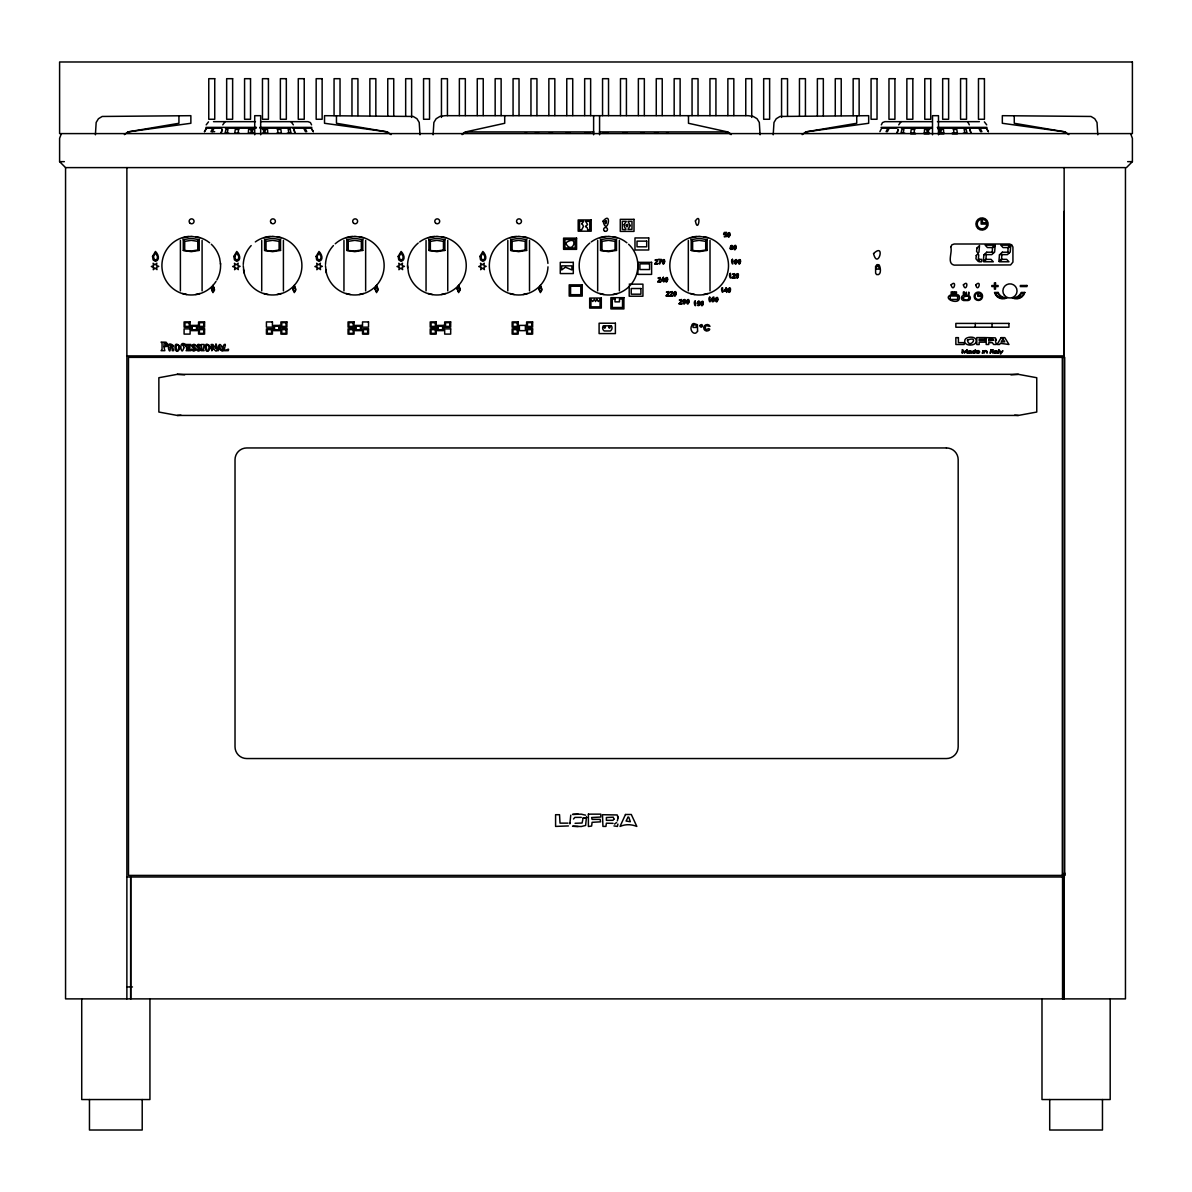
<?xml version="1.0" encoding="UTF-8"?>
<svg xmlns="http://www.w3.org/2000/svg" width="1192" height="1192" viewBox="0 0 1192 1192"><rect width="100%" height="100%" fill="white"/><g stroke="black" fill="none" stroke-linecap="round" stroke-linejoin="round"><path stroke-width="1.5" d="M1062.653 998.881L1062.653 876.999L1062.653 998.881L1064.143 998.881L1064.143 167.61M1064.709 875.405L1064.709 357.362L128.483 357.362L128.483 875.405L1064.709 875.405L1064.709 873.006M252.406 133.146L252.6 129.421M924.351 133.146L924.545 129.421L929.7 129.421M928.359 133.146L928.553 129.421M613.046 823.344L606.4 823.195L605.923 826.414L602.943 826.414L602.467 814.702L617.188 814.956L618.067 817.921L617.337 820.886M238.057 133.146L238.609 129.421M910.688 133.146L911.239 129.421L914.741 129.421M914.011 133.146L914.562 129.421M573.501 819.008L574.857 817.414L581.294 817.369M222.755 124.862L225.139 121.659M898.708 124.862L901.092 121.659M227.165 133.146L227.97 129.421L225.914 129.421L225.109 133.146L228.819 133.146M903.119 133.146L903.923 129.421L901.867 129.421L901.063 133.146L904.788 133.146M206.201 124.862L208.511 121.867M881.335 124.862L882.497 122.567L884.896 121.659L932.308 121.659M212.265 131.641L213.8 128.661L212.504 128.661L210.969 131.641L214.664 131.641M199.213 250.409L197.783 250.007L197.783 241.365L199.213 239.622L191.242 238.37L183.27 239.622L183.27 250.409L191.242 251.661L199.213 250.409L199.213 239.622M280.537 250.409L279.107 250.007L279.107 241.365L280.537 239.622L272.566 238.37L264.594 239.622L264.594 250.409L272.566 251.661L280.537 250.409L280.537 239.622M362.77 250.409L361.34 250.007L361.34 241.365L362.77 239.622L354.799 238.37L346.827 239.622L346.827 250.409L354.799 251.661L362.77 250.409L362.77 239.622M444.869 250.409L443.439 250.007L443.439 241.365L444.869 239.622L436.898 238.37L428.926 239.622L428.926 250.409L436.898 251.661L444.869 250.409L444.869 239.622M526.626 250.409L525.195 250.007L525.195 241.365L526.626 239.622L518.654 238.37L510.683 239.622L510.683 250.409L518.654 251.661L526.626 250.409L526.626 239.622M616.487 250.409L615.057 250.007L615.057 241.365L616.487 239.622L608.516 238.37L600.544 239.622L600.544 250.409L608.516 251.661L616.487 250.409L616.487 239.622M707.139 250.409L705.709 250.007L705.709 241.365L707.139 239.622L699.168 238.37L691.196 239.622L691.196 250.409L699.168 251.661L707.139 250.409L707.139 239.622M570.759 815.194L569.851 823.851L569.776 822.957M124.385 134.621L127.946 131.91L178.934 123.283L178.934 115.684M462.094 134.621L465.67 131.91L504.708 123.283L504.708 115.684M802.201 134.621L805.762 131.91L856.735 123.283L856.735 115.684M1126.44 167.61L1132.4 161.65L1132.4 138.361L1130.761 134.011M568.48 825.937L555.591 826.414L555.591 814.702L559.54 814.702L560.017 823.136L568.003 823.136M463.241 133.236L465.67 131.91L593.81 131.91M335.22 243.794L337.56 241.916A29.338 29.338 0 0 1 352.549 236.388M61.239 134.011L59.6 138.361L59.6 161.65L65.56 167.61L1125.457 167.61L1125.457 998.881L65.56 998.881L65.56 167.61M614.55 824.104L616.592 822.525M183.27 250.409L191.242 251.02L197.783 250.007M264.594 250.409L272.566 251.02L279.107 250.007M346.827 250.409L354.799 251.02L361.34 250.007M428.926 250.409L436.898 251.02L443.439 250.007M510.683 250.409L518.654 251.02L525.195 250.007M600.544 250.409L608.516 251.02L615.057 250.007M691.196 250.409L699.168 251.02L705.709 250.007M183.27 239.622L184.7 241.365L191.242 240.352L197.783 241.365M264.594 239.622L266.025 241.365L272.566 240.352L279.107 241.365M346.827 239.622L348.258 241.365L354.799 240.352L361.34 241.365M428.926 239.622L430.357 241.365L436.898 240.352L443.439 241.365M510.683 239.622L512.113 241.365L518.654 240.352L525.195 241.365M600.544 239.622L601.975 241.365L608.516 240.352L615.057 241.365M691.196 239.622L692.627 241.365L699.168 240.352L705.709 241.365M182.525 237.789L191.316 236.314L199.958 237.774M263.849 237.789L272.64 236.314L281.282 237.774M346.082 237.789L354.873 236.314L363.515 237.774M428.166 237.789L436.957 236.314L445.614 237.774M195.667 294.484L199.988 293.485M509.938 237.789L518.729 236.314L527.371 237.774M276.991 294.484L281.312 293.485M599.785 237.789L608.576 236.314L617.232 237.774M359.224 294.484L363.545 293.485M441.323 294.484L445.629 293.485M690.436 237.789L699.227 236.314L707.884 237.774M523.079 294.484L527.4 293.485M612.926 294.484L617.247 293.485M703.578 294.484L707.899 293.485M177.28 374.333L158.864 377.73L158.864 412.045L177.28 415.442L1018.341 415.442L1036.757 412.045L1036.757 377.73L1018.341 374.333L177.28 374.333L184.671 374.839M127.946 131.91L190.869 123.283L190.869 115.684L102.184 116.458L98.444 118.723L96.165 122.463L95.405 134.785M805.762 131.91L868.67 123.283L868.67 115.684L779.985 116.458L776.245 118.723L773.981 122.463L773.206 134.785M177.28 415.442L180.975 415.188M1010.935 374.839L1018.341 374.333M578.18 814.136L572.533 814.419L581.294 814.166L585.615 815.194M578.18 826.518L572.533 826.25L581.294 826.503L585.615 825.46L586.509 816.803L586.583 817.772M213.502 121.659L255.46 121.659M260.601 121.659L308.013 121.659L310.412 122.567L311.574 124.862M937.433 121.659L979.407 121.659M205.933 127.38L221.801 127.38M222.576 127.38L256.429 127.38M259.692 127.38L311.842 127.38M881.067 127.38L932.382 127.38M937.284 127.38L986.976 127.38M206.44 128.095L221.801 128.095M225.392 128.095L256.22 128.095M259.916 128.095L290.744 128.095M292.561 128.095L311.335 128.095M881.573 128.095L896.935 128.095M901.346 128.095L932.174 128.095M937.717 128.095L966.697 128.095M967.71 128.095L986.469 128.095M881.395 128.661L879.905 131.641M238.787 129.421L235.286 129.421L234.735 133.146L239.264 133.146M253.747 129.421L248.577 129.421L248.383 133.146L253.747 133.146M262.389 129.421L267.544 129.421L267.738 133.146L262.389 133.146M277.349 129.421L280.85 129.421L281.401 133.146L276.857 133.146M938.342 129.421L943.498 129.421L943.692 133.146M953.302 129.421L956.803 129.421L957.355 133.146M599.382 131.91L727.522 131.91L729.951 133.236M287.302 133.146L291.012 133.146L290.222 129.421L288.166 129.421L288.971 133.146M910.628 133.027L915.232 133.146M924.217 133.027L929.7 133.146M938.342 133.146L943.826 133.027M952.244 133.027L957.414 133.027M963.255 133.146L966.98 133.146L966.176 129.421L964.119 129.421L964.924 133.146M525.121 133.266L526.745 133.266M535.208 133.266L538.799 133.266M549.154 133.266L552.567 133.266M566.081 133.266L570.357 133.266M584.929 133.266L590.159 133.266M603.048 133.266L608.278 133.266M622.835 133.266L627.111 133.266M640.625 133.266L644.038 133.266M654.393 133.266L657.984 133.266M666.447 133.266L668.071 133.266M910.628 133.727L915.575 133.727M924.098 133.727L929.119 133.727M938.923 133.727L943.945 133.727M952.244 133.727L957.414 133.727M59.6 161.65L64.368 161.65M1127.632 161.65L1132.4 161.65M629.197 284.158L642.935 284.158L642.935 296.212L629.197 296.212L629.197 285.886M126.874 355.901L1064.143 355.901L1064.143 211.446M126.874 876.999L1064.456 876.999M126.874 986.946L132.461 986.946M1062.653 986.946L1064.143 986.946M575.065 823.285L582.068 823.031L582.873 819.381M1014.645 415.188L1018.341 415.442M1068.807 134.621L1065.246 131.91L1002.323 123.283L1002.323 115.684L1091.008 116.458L1094.748 118.723L1097.027 122.463L1097.787 134.785M391.006 134.621L387.43 131.91L324.522 123.283L324.522 115.684L413.207 116.458L416.947 118.723L419.212 122.463L419.986 134.785M1065.246 131.91L1014.258 123.283L1014.258 115.684M387.43 131.91L336.457 123.283L336.457 115.684M690.421 293.47L694.742 294.484M599.77 293.47L604.091 294.484M509.908 293.47L514.229 294.484M428.152 293.47L432.473 294.484M346.053 293.47L350.373 294.484M263.819 293.47L268.14 294.484M182.495 293.47L186.816 294.484M290.982 121.659L293.366 124.862M984.383 121.867L986.708 124.862M626.903 242.795L624.236 240.873A29.338 29.338 0 0 0 613.105 236.672M209.643 242.795L206.961 240.873A29.338 29.338 0 0 0 195.831 236.672M967.77 121.867L969.334 124.862M613.955 825.937L617.426 826.414L617.903 824.03M731.098 134.621L727.522 131.91L688.484 123.283L688.484 115.684M220.55 264.192L219.671 258.351A29.338 29.338 0 0 0 211.327 244.256M953.481 129.421L954.032 133.146M277.527 129.421L278.079 133.146M407.56 265.712L408.483 272.953A29.338 29.338 0 0 0 440.28 294.796A29.338 29.338 0 0 0 466.236 266.248A29.338 29.338 0 0 0 441.487 236.672M325.461 265.712L326.385 272.953M243.228 265.712L244.151 272.953M617.754 816.237L617.888 817.921M939.49 129.421L939.683 133.146M263.521 129.421L263.715 133.146M1110.184 998.881L1110.184 1099.546L1041.987 1099.546L1041.987 998.881M1102.466 1099.546L1102.466 1130.016L1049.705 1130.016L1049.705 1099.546M1064.143 873.363L1064.143 998.881M1062.325 357.362L1062.325 875.405M992.042 323.405L992.042 327.219M975.294 323.405L975.294 327.219M941.024 129.421L941.024 133.146M938.491 134.785L938.491 115.684L932.517 115.684L932.517 134.785M927.018 129.421L927.018 133.146M859.134 115.579L859.134 78.687L853.159 78.687L853.159 115.579M841.224 115.579L841.224 78.687L835.264 78.687L835.264 115.579M823.329 115.579L823.329 78.687L817.369 78.687L817.369 115.579M805.434 115.579L805.434 78.687L799.459 78.687L799.459 115.579M787.525 115.579L787.525 78.687L781.565 78.687L781.565 117.427M760.079 134.785L759.319 122.463L757.039 118.723L753.299 116.458L748.144 115.684L445.048 115.684L439.893 116.458L436.153 118.723L433.873 122.463L433.113 134.785M751.735 117.427L751.735 78.687L745.76 78.687L745.76 115.579M733.825 115.579L733.825 78.687L727.865 78.687L727.865 115.579M715.93 115.579L715.93 78.687L709.955 78.687L709.955 115.579M710.015 240.411L710.015 290.878M698.035 115.579L698.035 78.687L692.06 78.687L692.06 115.579M692.627 241.365L692.627 250.007M688.32 240.411L688.32 290.878M680.125 115.579L680.125 78.687L674.165 78.687L674.165 115.579M662.231 115.579L662.231 78.687L656.256 78.687L656.256 115.579M644.336 115.579L644.336 78.687L638.361 78.687L638.361 115.579M626.426 115.579L626.426 78.687L620.466 78.687L620.466 115.579M619.363 240.411L619.363 290.878M608.531 115.579L608.531 78.687L602.556 78.687L602.556 115.579M601.975 241.365L601.975 250.007M599.576 115.684L599.576 134.785M597.669 240.411L597.669 290.878M593.616 115.684L593.616 134.785M590.636 115.579L590.636 78.687L584.661 78.687L584.661 115.579M572.726 115.579L572.726 78.687L566.766 78.687L566.766 115.579M554.831 115.579L554.831 78.687L548.856 78.687L548.856 115.579M536.936 115.579L536.936 78.687L530.962 78.687L530.962 115.579M529.501 240.411L529.501 290.878M519.027 115.579L519.027 78.687L513.067 78.687L513.067 115.579M512.113 241.365L512.113 250.007M507.807 240.411L507.807 290.878M501.132 115.579L501.132 78.687L495.157 78.687L495.157 115.579M483.237 115.579L483.237 78.687L477.262 78.687L477.262 115.579M465.327 115.579L465.327 78.687L459.367 78.687L459.367 115.579M447.745 240.411L447.745 290.878M447.432 115.579L447.432 78.687L441.457 78.687L441.457 117.427M430.357 241.365L430.357 250.007M426.051 240.411L426.051 290.878M411.627 117.427L411.627 78.687L405.667 78.687L405.667 115.579M393.733 115.579L393.733 78.687L387.758 78.687L387.758 115.579M375.838 115.579L375.838 78.687L369.863 78.687L369.863 115.579M365.646 240.411L365.646 290.878M357.928 115.579L357.928 78.687L351.968 78.687L351.968 115.579M348.258 241.365L348.258 250.007M343.952 240.411L343.952 290.878M340.033 115.579L340.033 78.687L334.058 78.687L334.058 115.579M283.413 240.411L283.413 290.878M266.025 241.365L266.025 250.007M265.071 129.421L265.071 133.146M261.719 240.411L261.719 290.878M260.675 134.785L260.675 115.684L254.715 115.684L254.715 134.785M251.065 129.421L251.065 133.146M202.089 240.411L202.089 290.878M184.7 241.365L184.7 250.007M180.394 240.411L180.394 290.878M149.939 998.881L149.939 1099.546L81.727 1099.546L81.727 998.881M142.206 1099.546L142.206 1130.016L89.46 1130.016L89.46 1099.546M126.874 167.61L126.874 998.881M407.649 267.902A29.338 29.338 0 0 1 418.213 243.034M419.644 241.916A29.338 29.338 0 0 1 434.648 236.388M220.505 263.387A29.338 29.338 0 0 1 216.884 279.911M216.02 281.372A29.338 29.338 0 0 1 166.105 280.761A29.338 29.338 0 0 1 188.992 236.388M277.155 236.672A29.338 29.338 0 0 1 301.859 267.38A29.338 29.338 0 0 1 273.698 294.96A29.338 29.338 0 0 1 243.496 269.615M243.257 264.445A29.338 29.338 0 0 1 251.184 245.567M255.326 241.916A29.338 29.338 0 0 1 270.316 236.388M359.388 236.672A29.338 29.338 0 0 1 384.092 267.38A29.338 29.338 0 0 1 355.931 294.96A29.338 29.338 0 0 1 325.744 269.615M325.49 264.445A29.338 29.338 0 0 1 333.417 245.567M547.977 266.859A29.338 29.338 0 0 1 518.609 294.99A29.338 29.338 0 0 1 489.346 266.755A29.338 29.338 0 0 1 516.404 236.388M523.243 236.672A29.338 29.338 0 0 1 547.918 263.387M703.757 236.672A29.338 29.338 0 0 1 723.35 282.28A29.338 29.338 0 0 1 673.748 280.299A29.338 29.338 0 0 1 696.918 236.388M628.601 244.256A29.338 29.338 0 0 1 629.048 286.616A29.338 29.338 0 0 1 586.702 285.275A29.338 29.338 0 0 1 589.831 243.034M591.262 241.916A29.338 29.338 0 0 1 606.266 236.388M130.688 876.999L130.688 998.881L130.688 876.999M581.8 223.694C584.572 227.016 583.007 226.525 581.696 229.803L579.565 229.803L579.565 221.354L583.722 221.354L581.8 223.694M950.709 247.012C952.84 251.899 946.463 263.447 954.136 265.116L1010.607 264.937L1012.932 262.091L1012.932 247.087L1011.799 244.867L1009.505 244.002L954.211 244.002L951.916 244.807L950.709 247.012M964.119 292.1L964.119 295.392L965.893 295.392L966.325 292.1L966.325 295.392L968.113 295.407L968.783 292.1L968.962 295.646A2.578 2.578 0 0 1 968.068 300.533L963.643 300.533A2.578 2.578 0 0 1 963.345 295.452L963.345 292.1L964.119 292.1M1008.953 323.405L1008.953 327.219L955.85 327.219L955.85 323.405L1008.953 323.405M875.584 266.591L875.628 273.147L876.552 274.562C881.752 275.993 880.799 267.321 879.011 264.773L876.925 264.624L875.584 266.591M585.51 226.495L587.358 227.925L587.671 229.803L589.802 229.803L589.802 221.354L585.644 221.354L587.567 224.543L585.51 226.495M958.994 296.152C962.123 306.597 940.652 298.82 951.171 294.722L951.171 291.906L952.333 291.906L952.333 294.722L953.242 294.722L953.242 291.906L954.405 291.906L954.405 294.722L955.328 294.722L955.328 291.906L956.491 291.906L956.491 294.722L958.457 294.96L958.994 296.152M170.277 345.069L170.247 347.498L171.424 347.274L171.559 345.159L170.277 345.069M970.646 351.476L968.098 352.847L971.495 353.234L970.884 350.761L968.127 351.387L970.646 351.476M979.601 351.938C971.838 352.757 983.221 352.579 977.529 353.279C973.641 352.37 979.064 348.541 979.601 351.938M996.542 351.476L993.994 352.847L997.391 353.234L996.78 350.761L994.024 351.387L996.542 351.476M664.525 261.733C662.424 268.006 662.618 255.475 664.525 261.733M667.52 279.688C665.538 285.931 665.538 273.43 667.52 279.688M675.968 293.754C673.987 299.997 673.987 287.495 675.968 293.754M685.221 301.665C683.24 307.923 683.254 295.422 685.221 301.665M688.872 301.665C686.89 307.923 686.89 295.422 688.872 301.665M703.146 303.439C701.164 309.682 701.179 297.18 703.146 303.439M717.748 299.565C715.662 305.793 715.826 293.306 717.748 299.565M729.832 234.764C727.85 241.007 727.865 228.506 729.832 234.764M730.413 290.058C728.327 296.301 728.491 283.815 730.413 290.058M735.956 247.504C733.974 253.747 733.974 241.246 735.956 247.504M736.79 261.733C734.704 268.006 734.883 255.475 736.79 261.733M738.325 275.814C736.343 282.057 736.358 269.556 738.325 275.814M740.441 261.733C738.399 267.902 738.504 255.52 740.441 261.733M962.629 297.747C968.768 305.48 972.866 291.399 962.629 297.747M711.639 299.043C711.371 305.897 717.688 297.449 712.175 299.46C715.766 296.912 713.203 295.556 711.639 299.043M662.096 260.988C663.497 270.271 666.969 255.043 662.096 260.988M665.091 278.928C666.477 288.211 669.949 272.983 665.091 278.928M673.54 293.009C674.925 302.291 678.397 287.063 673.54 293.009M682.793 300.92C684.193 310.203 687.665 294.975 682.793 300.92M686.443 300.92C687.829 310.203 691.3 294.975 686.443 300.92M700.717 302.679C702.103 311.961 705.575 296.733 700.717 302.679M715.319 298.805C716.705 308.087 720.177 292.86 715.319 298.805M727.403 234.019C728.789 243.302 732.26 228.074 727.403 234.019M727.984 289.313C729.37 298.596 732.842 283.368 727.984 289.313M733.527 246.744C734.913 256.027 738.384 240.799 733.527 246.744M734.361 260.988C735.762 270.271 739.234 255.043 734.361 260.988M735.911 275.069C737.297 284.337 740.768 269.109 735.911 275.069M738.012 260.988C739.398 270.271 742.869 255.043 738.012 260.988M996.303 339.72C994.679 342.402 996.095 341.374 996.199 344.488L993.636 344.488L992.355 342.685L988.749 342.685L988.749 344.488L986.201 344.488L986.201 337.634L995.335 337.858L996.303 339.72M700.121 303.304C699.928 307.417 694.951 304.824 699.361 304.66A2.876 2.876 0 0 0 699.54 303.647L697.126 303.245L698.512 301.04A1.505 1.505 0 0 1 699.674 301.576L700.121 303.304M705.292 327.174L705.53 329.081A1.594 1.386 0 0 0 706.305 329.737L708.599 328.545C712.056 329.32 706.722 332.255 705.187 330.467A3.159 2.742 0 0 1 704.01 329.096C702.058 325.267 708.555 322.54 709.985 326.34L706.32 325.714A1.609 1.401 0 0 0 705.545 326.37L705.292 327.174M654.706 263.849L657.79 264.058L655.496 263.507L657.671 261.197L657.179 259.558L654.944 260.109L657.194 260.631L654.706 263.849M657.701 281.789L660.785 281.997L658.491 281.446L660.666 279.137L660.174 277.498L657.939 278.064L660.189 278.57L657.701 281.789M666.134 295.869L669.233 296.078L666.924 295.512L669.114 293.217L668.608 291.563L666.388 292.129L668.638 292.651L666.134 295.869M669.785 295.869L672.869 296.078L670.575 295.512L672.75 293.217L672.258 291.563L670.023 292.129L672.273 292.651L669.785 295.869M679.053 303.781L682.137 303.99L679.842 303.439L682.018 301.129L681.526 299.49L679.291 300.041L681.541 300.563L679.053 303.781M732.156 277.93L735.24 278.123L732.946 277.572L735.121 275.277L734.63 273.624L732.395 274.19L734.644 274.711L732.156 277.93M714.112 300.384C712.25 303.96 712.071 296.853 714.112 300.384M175.969 346.514C177.593 359.686 181.363 338.647 175.969 346.514M206.201 346.514C207.825 359.686 211.595 338.647 206.201 346.514M726.211 235.539C724.587 237.014 722.546 236.776 726.464 236.597A1.669 1.669 0 0 0 726.807 235.792C727.492 233.289 723.44 234.794 724.736 233.006L726.613 232.455L724.274 232.455C721.994 236.776 725.839 233.036 726.211 235.539M697.648 302.395C698.974 306.314 700.211 299.281 697.648 302.395M972.732 351.7C974.132 355.559 975.637 348.898 972.732 351.7M695.398 220.922C697.871 234.586 701.909 211.252 695.398 220.922M873.542 253.583C877.714 270.495 886.073 241.708 873.542 253.583M951.082 284.873C953.526 293.843 957.519 278.675 951.082 284.873M963.374 284.873C965.818 293.843 969.811 278.675 963.374 284.873M975.741 284.873C977.991 293.783 982.268 278.704 975.741 284.873M984.681 351.595L984.011 353.234C981.791 350.016 988.57 349.39 987.08 353.234L986.261 351.148L984.681 351.595M995.171 245.612L994.62 252.078L993.621 253.032L992.251 251.467L992.534 248.025L995.171 245.612M1010.771 245.612L1010.22 252.078L1009.222 253.032L1007.851 251.467L1008.149 248.025L1010.771 245.612M730.443 248.264C731.977 251.929 733.035 245.507 730.443 248.264M976.248 255.505L975.965 258.843L978.17 261.391L978.721 254.879L977.902 253.956L976.248 255.505M976.874 248.13L976.591 251.467L977.962 253.032L978.96 252.078L979.511 245.552L976.874 248.13M983.862 254.879L983.311 261.346L985.933 258.932L986.231 255.49L984.86 253.956L983.862 254.879M999.462 254.879L998.911 261.346L1001.548 258.932L1001.831 255.49L1000.461 253.956L999.462 254.879M979.228 259.364L979.019 261.778L981.478 261.778L981.701 259.364L979.228 259.364M732.916 248.472C727.016 252.779 732.32 239.771 732.916 248.472M659.161 263.447L659.697 264.058L661.486 259.424L658.446 259.424L660.755 259.975L659.161 263.447M211.505 288.956L212.981 292.606L214.56 289.924L212.981 285.305L211.505 288.956M211.938 289.12C211.923 294.707 216.154 288.896 212.981 286.378L211.938 289.12M292.83 288.956L294.305 292.606L295.884 289.924L294.305 285.305L292.83 288.956M293.262 289.12C293.247 294.707 297.478 288.896 294.305 286.378L293.262 289.12M375.063 288.956L376.538 292.606L378.117 289.924L376.538 285.305L375.063 288.956M375.495 289.12C375.48 294.707 379.712 288.896 376.538 286.378L375.495 289.12M457.162 288.956L458.637 292.606L460.201 289.924L458.637 285.305L457.162 288.956M457.594 289.12C457.579 294.707 461.811 288.896 458.637 286.378L457.594 289.12M538.918 288.956L540.393 292.606L541.973 289.924L540.393 285.305L538.918 288.956M539.35 289.12C539.335 294.707 543.567 288.896 540.393 286.378L539.35 289.12M603.077 221.131C606.907 237.193 612.926 209.747 603.077 221.131M605.059 221.533C605.76 228.164 607.667 217.391 605.059 221.533M970.646 352.102L968.709 352.549L970.646 352.102M996.542 352.102L994.59 352.549L996.542 352.102M603.942 326.876C604.97 331.108 606.683 323.926 603.942 326.876M608.695 326.876C609.723 331.108 611.436 323.926 608.695 326.876M993.666 340.167L988.749 341.076L988.749 339.228L993.1 339.288L993.666 340.167M699.764 325.595C702.103 330.735 704.07 321.616 699.764 325.595M182.927 344.92C184.626 349.718 184.656 345.576 182.927 350.09C181.214 354.784 178.279 339.422 185.669 344.488C186.131 348.69 184.984 343.49 182.927 344.92M972.106 351.58C972.419 354.844 977.947 353.011 975.324 349.658L974.683 350.94L972.106 351.58M165.971 344.488L165.509 345.963L163.9 346.44L164.124 342.655L165.971 344.488M153.604 267.336L153.276 269.705L155.094 268.14L156.986 269.615L156.554 267.261L158.76 266.352L156.51 265.563L156.837 263.179L155.005 264.743L153.112 263.268L153.559 265.622L151.339 266.531L153.604 267.336M234.913 267.336L234.6 269.705L236.418 268.14L238.311 269.615L237.864 267.261L240.084 266.352L237.834 265.563L238.147 263.179L236.329 264.743L234.437 263.268L234.884 265.622L232.663 266.531L234.913 267.336M317.161 267.336L316.834 269.705L318.651 268.14L320.544 269.615L320.112 267.261L322.317 266.352L320.067 265.563L320.395 263.179L318.562 264.743L316.67 263.268L317.117 265.622L314.897 266.531L317.161 267.336M399.245 267.336L398.918 269.705L400.75 268.14L402.643 269.615L402.196 267.261L404.416 266.352L402.151 265.563L402.479 263.179L400.661 264.743L398.769 263.268L399.201 265.622L396.996 266.531L399.245 267.336M481.017 267.336L480.689 269.705L482.507 268.14L484.399 269.615L483.967 267.261L486.172 266.352L483.922 265.563L484.25 263.179L482.432 264.743L480.525 263.268L480.972 265.622L478.752 266.531L481.017 267.336M613.969 819.113L612.986 820.29L606.4 820.349L606.4 817.533L613.239 817.191L613.969 819.113M224.051 349.777L223.351 350.671L228.223 350.671C230.458 345.635 221.727 355.857 225.377 345.308C225.854 342.313 221.012 346.127 224.051 349.777M624.206 224.513C623.088 228.104 629.927 230.503 622.298 229.371L622.298 221.369L626.292 221.369L624.206 224.513M630.21 225.556L627.99 229.371L631.983 229.371L631.983 221.369L627.99 221.369L630.21 225.556M152.531 256.414L153.112 259.886L155.452 261.391C160.473 259.96 158.178 253.985 155.452 251.452L152.531 256.414M153.395 256.638L154.573 259.99L157.106 259.32L157.508 256.638L155.452 252.913L153.395 256.638M211.863 349.777C211.073 352.668 214.232 348.63 212.191 345.859C220.833 362.249 214.813 333.328 215.871 348.422L212.921 344.488L211.133 344.488L211.863 349.777M233.855 256.414L234.437 259.886L236.776 261.391C241.797 259.96 239.503 253.985 236.776 251.452L233.855 256.414M234.705 256.638L235.897 259.99L238.415 259.32L238.832 256.638L236.776 252.913L234.705 256.638M316.089 256.414L316.67 259.886L319.009 261.391C324.03 259.96 321.736 253.985 319.009 251.452L316.089 256.414M316.953 256.638L318.13 259.99L320.663 259.32L321.065 256.638L319.009 252.913L316.953 256.638M398.188 256.414L398.769 259.886L401.108 261.391C406.129 259.96 403.835 253.985 401.108 251.452L398.188 256.414M399.037 256.638L400.229 259.99L402.747 259.32L403.164 256.638L401.108 252.913L399.037 256.638M479.944 256.414L480.525 259.886L482.864 261.391C487.886 259.96 485.591 253.985 482.864 251.452L479.944 256.414M480.808 256.638L481.985 259.99L484.518 259.32L484.921 256.638L482.864 252.913L480.808 256.638M626.173 225.05C626.813 230.369 629.674 221.995 626.173 225.05M975.92 342.551C974.266 346.425 962.451 346.112 965.028 339.586C966.787 335.995 978.453 335.891 975.92 342.551M167.819 344.473L166.82 346.38L163.9 346.857L164.854 350.671L161.099 350.671L162.052 349.435L162.052 343.296L161.099 342.104L166.09 342.223L167.819 344.473M186.772 349.777L186.086 350.671L190.944 350.671C193.193 346.35 186.205 354.054 188.098 347.751C190.526 350.701 190.645 344.592 188.098 347.408C186.563 341.21 192.389 348.675 190.884 344.488L186.086 344.488L186.772 349.777M192.135 345.635C191.152 347.9 197.708 350.09 193.238 350.388C190.02 346.47 192.955 354.009 195.741 349.673C197.053 347.453 190.273 345.546 194.326 344.89C197.753 348.317 194.296 341.597 192.135 345.635M196.874 345.635C195.89 347.9 202.461 350.09 197.976 350.388C194.758 346.47 197.693 354.009 200.494 349.673C201.791 347.453 195.011 345.546 199.064 344.89C202.476 348.332 198.975 341.582 196.874 345.635M173.213 346.097C171.186 347.796 176.043 351.506 172.259 350.671L171.871 347.617L170.247 347.796C170.501 358.315 164.273 338.766 173.004 345.352L173.213 346.097M876.537 266.367L876.478 269.109L879.085 269.109L878.698 265.876L876.537 266.367M180.335 347.662C174.151 359.865 172.319 335.593 180.335 347.662M201.984 349.777L201.18 350.671L204.13 350.671L203.325 349.777L204.13 344.488L201.18 344.488L201.984 349.777M210.567 347.662C204.383 359.865 202.551 335.593 210.567 347.662M565.619 242.974C572.547 256.921 580.176 232.872 565.619 242.974M967.487 340.063C968.962 350.105 980.316 335.131 967.487 340.063M732.141 246.327L730.607 246.297L732.141 246.327M693.103 325.073L693.044 327.442L696.396 327.442L696.113 324.775L693.103 325.073M697.573 331.197C694.653 336.74 688.678 329.99 691.867 325.371A2.131 1.863 0 0 1 694.012 323.524L697.439 324.745L697.573 331.197M700.598 325.625L701.969 326.116L700.598 325.625M222.114 129.421L221.19 133.146L222.114 129.421M898.068 129.421L897.144 133.146L898.068 129.421M221.027 350.105C225.616 355.603 219.313 335.399 217.942 349.748C216.482 351.446 219.671 350.94 218.568 348.913L220.58 348.913L221.027 350.105M976.918 351.387L978.915 351.7L976.918 351.387M219.566 346.306L218.702 348.571L220.445 348.571L219.566 346.306M1001.444 352.161L999.432 350.657C1000.982 354.769 999.581 355.648 1002.889 350.657L1001.444 352.161M965.028 352.147L962.227 349.658L962.227 353.234L962.898 350.195L964.403 353.234L966.548 350.254L967.204 353.234L967.204 349.658L965.028 352.147M596.656 299.296L595.553 301.516L594.331 299.296L592.752 301.516L590.919 299.296L590.919 306.836L600.068 306.836L600.068 299.296L598.339 301.516L596.656 299.296M627.961 817.28L626.068 821.035L630.359 821.72L628.81 817.265L627.961 817.28M887.638 128.661L886.103 131.641L887.399 131.641L888.949 128.661L887.638 128.661M625.487 814.494L620.049 826.414C625.532 824.044 631.298 824.223 636.811 826.414L631.298 814.494L625.487 814.494M1002.979 338.886L1001.265 341.851L1004.767 341.851L1002.979 338.886M206.261 128.661L204.488 131.641L206.261 128.661M1001.191 337.634L997.078 344.488L999.596 344.488L1000.341 343.311L1008.953 344.488L1004.796 337.634L1001.191 337.634M695.189 301.04C692.567 301.725 696.903 311.216 695.189 301.04M732.484 259.334C729.862 260.02 734.197 269.526 732.484 259.334M709.791 297.166C707.169 297.851 711.505 307.357 709.791 297.166M730.368 273.415C727.761 274.1 732.082 283.607 730.368 273.415M722.456 287.659C719.834 288.345 724.17 297.851 722.456 287.659M663.244 278.228L661.784 280.344L663.244 280.344L663.244 278.228M726.152 288.613L724.676 290.729L726.152 290.729L726.152 288.613M663.363 277.304L661.217 280.88L663.244 280.88L663.825 281.997L664.466 280.344L663.363 277.304M726.256 287.689L724.11 291.25L726.152 291.25L726.718 292.383L727.358 290.729L726.256 287.689M565.455 267.202L561.67 269.943L561.67 265.861L571.907 265.861L571.907 269.943L565.455 267.202M588.386 814.151L588.386 826.503L591.619 826.041L592.096 822.316L600.619 821.839L600.142 819.366L592.096 819.366L591.619 817.518L600.783 817.042L600.783 814.151L588.386 814.151M986.723 252.212L985.397 253.419L986.514 254.626L991.774 254.626L993.13 253.419L991.982 252.212L986.723 252.212M1002.338 252.212L1001.012 253.419L1002.114 254.626L1007.374 254.626L1008.73 253.419L1007.598 252.212L1002.338 252.212M994.754 245.165L992.087 247.578L987.438 247.578L985.188 245.165L994.754 245.165M986.425 259.364L983.743 261.778L993.308 261.778L991.059 259.364L986.425 259.364M1010.369 245.165L1007.687 247.578L1003.038 247.578L1000.788 245.165L1010.369 245.165M1002.025 259.364L999.343 261.778L1008.924 261.778L1006.674 259.364L1002.025 259.364M992.861 349.748L992.221 350.001C990.85 351.819 994.307 355.484 992.861 350.984L992.861 349.748M586.583 817.682L582.694 818.233L586.583 817.727M1132.4 61.984L59.6 61.984L59.6 133.593L1132.4 133.593L1132.4 61.984M214.739 78.687L208.764 78.687L208.764 119.26L214.739 119.26L214.739 78.687M232.634 78.687L226.659 78.687L226.659 119.26L232.634 119.26L232.634 78.687M250.529 78.687L244.569 78.687L244.569 119.26L250.529 119.26L250.529 78.687M268.438 78.687L262.464 78.687L262.464 119.26L268.438 119.26L268.438 78.687M286.333 78.687L280.358 78.687L280.358 119.26L286.333 119.26L286.333 78.687M304.228 78.687L298.268 78.687L298.268 119.26L304.228 119.26L304.228 78.687M322.138 78.687L316.163 78.687L316.163 119.26L322.138 119.26L322.138 78.687M429.537 78.687L423.562 78.687L423.562 119.26L429.537 119.26L429.537 78.687M769.63 78.687L763.67 78.687L763.67 119.26L769.63 119.26L769.63 78.687M877.029 78.687L871.069 78.687L871.069 119.26L877.029 119.26L877.029 78.687M894.924 78.687L888.964 78.687L888.964 119.26L894.924 119.26L894.924 78.687M912.834 78.687L906.859 78.687L906.859 119.26L912.834 119.26L912.834 78.687M930.728 78.687L924.769 78.687L924.769 119.26L930.728 119.26L930.728 78.687M948.623 78.687L942.663 78.687L942.663 119.26L948.623 119.26L948.623 78.687M966.533 78.687L960.558 78.687L960.558 119.26L966.533 119.26L966.533 78.687M984.428 78.687L978.468 78.687L978.468 119.26L984.428 119.26L984.428 78.687M305.226 128.661L303.915 128.661L305.45 131.641L306.761 131.641L305.226 128.661M311.499 128.661L313.272 131.641L311.499 128.661M980.36 128.661L979.049 128.661L980.584 131.641L981.895 131.641L980.36 128.661M986.633 128.661L988.406 131.641L986.633 128.661M294.022 129.421L294.945 133.146L294.022 129.421M969.975 129.421L970.899 133.146L969.975 129.421M634.01 219.343L620.272 219.343L620.272 231.397L634.01 231.397L634.01 219.343M591.187 219.954L578.18 219.954L578.18 231.188L591.187 231.188L591.187 219.954M986.678 222.755L982.461 222.755L982.461 219.209A4.798 4.798 0 0 1 986.678 222.755M986.827 224.081L981.15 224.081L981.15 219.268A4.798 4.798 0 0 0 977.261 224.543A4.798 4.798 0 0 0 982.268 228.79A4.798 4.798 0 0 0 986.827 224.081M648.731 237.938L634.978 237.938L634.978 249.992L648.731 249.992L648.731 237.938M576.585 238.132L563.578 238.132L563.578 249.351L576.585 249.351L576.585 238.132M575.2 239.518L564.963 239.518L564.963 247.966L575.2 247.966L575.2 239.518M646.705 241.127L637.02 241.127L637.02 246.804L646.705 246.804L646.705 241.127M573.292 262.344L560.27 262.344L560.27 273.564L573.292 273.564L573.292 262.344M651.607 262.344L637.869 262.344L637.869 274.398L651.607 274.398L651.607 262.344M649.58 263.864L639.895 263.864L639.895 269.541L649.58 269.541L649.58 263.864M995.514 282.936L994.411 282.936L994.411 285.529L991.833 285.529L991.833 286.557L994.411 286.557L994.411 289.149L995.514 289.149L995.514 286.557L998.091 286.557L998.091 285.529L995.514 285.529L995.514 282.936M582.217 284.858L569.195 284.858L569.195 296.093L582.217 296.093L582.217 284.858M1026.953 285.484L1020.337 285.484L1020.337 286.572L1026.953 286.572L1026.953 285.484M580.817 286.244L570.581 286.244L570.581 294.692L580.817 294.692L580.817 286.244M640.909 288.524L631.224 288.524L631.224 294.186L640.909 294.186L640.909 288.524M998.091 292.442L994.501 292.442A8.731 8.731 0 0 0 1007.136 297.776A8.851 8.851 0 0 1 998.091 292.442M1024.837 292.442L1021.246 292.442A8.851 8.851 0 0 1 1012.202 297.776A8.731 8.731 0 0 0 1024.837 292.442M997.704 293.038L995.335 293.038A8.12 8.12 0 0 0 1004.051 298.179A9.447 9.447 0 0 1 997.704 293.038M1024.003 293.038L1021.633 293.038A9.447 9.447 0 0 1 1015.286 298.179A8.12 8.12 0 0 0 1024.003 293.038M981.567 295.407L978.662 295.407L978.662 292.964A3.308 3.308 0 0 1 981.567 295.407M957.623 296.003L950.233 296.003L950.233 299.445L957.623 299.445L957.623 296.003M981.672 296.316L977.768 296.316L977.768 293.009A3.308 3.308 0 0 0 975.086 296.644A3.308 3.308 0 0 0 978.528 299.565A3.308 3.308 0 0 0 981.672 296.316M623.908 297.672L610.9 297.672L610.9 308.907L623.908 308.907L623.908 297.672M601.304 298.06L589.682 298.06L589.682 308.087L601.304 308.087L601.304 298.06M614.997 299.058L612.286 299.058L612.286 307.506L622.522 307.506L622.522 299.058L619.467 299.058L619.467 301.859L614.997 301.859L614.997 299.058M190.109 321.929L184.089 321.929L184.089 327.159L190.109 327.159L190.109 321.929M204.577 321.929L198.557 321.929L198.557 327.159L204.577 327.159L204.577 321.929M272.432 321.929L266.427 321.929L266.427 327.159L272.432 327.159L272.432 321.929M286.899 321.929L280.895 321.929L280.895 327.159L286.899 327.159L286.899 321.929M354.069 321.929L348.049 321.929L348.049 327.159L354.069 327.159L354.069 321.929M368.522 321.929L362.517 321.929L362.517 327.159L368.522 327.159L368.522 321.929M436.212 321.929L430.208 321.929L430.208 327.159L436.212 327.159L436.212 321.929M450.68 321.929L444.676 321.929L444.676 327.159L450.68 327.159L450.68 321.929M518.162 321.929L512.143 321.929L512.143 327.159L518.162 327.159L518.162 321.929M532.63 321.929L526.611 321.929L526.611 327.159L532.63 327.159L532.63 321.929M189.245 322.689L184.954 322.689L184.954 326.399L189.245 326.399L189.245 322.689M203.713 322.689L199.422 322.689L199.422 326.399L203.713 326.399L203.713 322.689M286.035 322.689L281.759 322.689L281.759 326.399L286.035 326.399L286.035 322.689M353.204 322.689L348.913 322.689L348.913 326.399L353.204 326.399L353.204 322.689M435.348 322.689L431.072 322.689L431.072 326.399L435.348 326.399L435.348 322.689M449.816 322.689L445.54 322.689L445.54 326.399L449.816 326.399L449.816 322.689M517.298 322.689L513.007 322.689L513.007 326.399L517.298 326.399L517.298 322.689M531.766 322.689L527.475 322.689L527.475 326.399L531.766 326.399L531.766 322.689M615.385 323.211L599.099 323.211L599.099 333.581L615.385 333.581L615.385 323.211M197.336 325.401L191.331 325.401L191.331 330.631L197.336 330.631L197.336 325.401M279.673 325.401L273.653 325.401L273.653 330.631L279.673 330.631L279.673 325.401M361.295 325.401L355.291 325.401L355.291 330.631L361.295 330.631L361.295 325.401M443.454 325.401L437.434 325.401L437.434 330.631L443.454 330.631L443.454 325.401M525.389 325.401L519.384 325.401L519.384 330.631L525.389 330.631L525.389 325.401M611.362 325.818L603.301 325.818A4.708 4.083 0 0 0 604.21 330.974L610.453 330.974A4.708 4.083 0 0 0 611.362 325.818M196.471 326.161L192.195 326.161L192.195 329.871L196.471 329.871L196.471 326.161M278.809 326.161L274.518 326.161L274.518 329.871L278.809 329.871L278.809 326.161M360.431 326.161L356.155 326.161L356.155 329.871L360.431 329.871L360.431 326.161M442.59 326.161L438.298 326.161L438.298 329.871L442.59 329.871L442.59 326.161M190.109 328.873L184.089 328.873L184.089 334.103L190.109 334.103L190.109 328.873M204.577 328.873L198.557 328.873L198.557 334.103L204.577 334.103L204.577 328.873M272.432 328.873L266.427 328.873L266.427 334.103L272.432 334.103L272.432 328.873M286.899 328.873L280.895 328.873L280.895 334.103L286.899 334.103L286.899 328.873M354.069 328.873L348.049 328.873L348.049 334.103L354.069 334.103L354.069 328.873M368.522 328.873L362.517 328.873L362.517 334.103L368.522 334.103L368.522 328.873M436.212 328.873L430.208 328.873L430.208 334.103L436.212 334.103L436.212 328.873M450.68 328.873L444.676 328.873L444.676 334.103L450.68 334.103L450.68 328.873M518.162 328.873L512.143 328.873L512.143 334.103L518.162 334.103L518.162 328.873M532.63 328.873L526.611 328.873L526.611 334.103L532.63 334.103L532.63 328.873M203.713 329.633L199.422 329.633L199.422 333.343L203.713 333.343L203.713 329.633M271.567 329.633L267.291 329.633L267.291 333.343L271.567 333.343L271.567 329.633M286.035 329.633L281.759 329.633L281.759 333.343L286.035 333.343L286.035 329.633M353.204 329.633L348.913 329.633L348.913 333.343L353.204 333.343L353.204 329.633M367.657 329.633L363.381 329.633L363.381 333.343L367.657 333.343L367.657 329.633M435.348 329.633L431.072 329.633L431.072 333.343L435.348 333.343L435.348 329.633M517.298 329.633L513.007 329.633L513.007 333.343L517.298 333.343L517.298 329.633M531.766 329.633L527.475 329.633L527.475 333.343L531.766 333.343L531.766 329.633M958.398 337.634L955.85 337.634L955.85 344.488L964.179 344.488L964.179 342.64L958.398 342.64L958.398 337.634M985.412 337.589L976.784 337.589L976.784 344.548L979.183 344.548L979.183 342.178L985.009 342.178L985.009 340.525L979.183 340.525L979.183 339.213L985.412 339.213L985.412 337.589M990.969 349.658L990.284 353.234L990.969 349.658M998.807 349.658L998.166 353.234L998.807 349.658M983.042 350.657L982.402 353.234L983.042 350.657M946.448 447.954L246.744 447.954A11.726 11.726 0 0 0 235.018 459.665L235.018 746.818A11.726 11.726 0 0 0 246.744 758.544L946.448 758.544A11.726 11.726 0 0 0 958.174 746.818L958.174 459.665A11.726 11.726 0 0 0 946.448 447.954M977.842 228.462A6.124 6.124 0 0 0 987.989 225.377A6.124 6.124 0 0 0 980.256 218.136A6.124 6.124 0 0 0 977.842 228.462M975.488 299.341A4.217 4.217 0 0 0 982.476 297.21A4.217 4.217 0 0 0 977.142 292.219A4.217 4.217 0 0 0 975.488 299.341M604.433 230.965A1.907 1.907 0 0 0 607.473 229.624A1.907 1.907 0 0 0 604.806 227.672A1.907 1.907 0 0 0 604.433 230.965M435.736 223.262A2.473 2.473 0 0 0 439.684 221.637A2.473 2.473 0 0 0 436.302 219.03A2.473 2.473 0 0 0 435.736 223.262M517.492 223.262A2.473 2.473 0 0 0 521.455 221.637A2.473 2.473 0 0 0 518.073 219.03A2.473 2.473 0 0 0 517.492 223.262M271.404 223.262A2.473 2.473 0 0 0 275.367 221.637A2.473 2.473 0 0 0 271.985 219.03A2.473 2.473 0 0 0 271.404 223.262M353.637 223.262A2.473 2.473 0 0 0 357.6 221.637A2.473 2.473 0 0 0 354.218 219.03A2.473 2.473 0 0 0 353.637 223.262M190.079 223.262A2.473 2.473 0 0 0 194.043 221.637A2.473 2.473 0 0 0 190.66 219.03A2.473 2.473 0 0 0 190.079 223.262M1004.469 295.392A7.077 7.077 0 0 0 1016.582 293.455A7.077 7.077 0 0 0 1008.849 283.934A7.077 7.077 0 0 0 1004.469 295.392"/></g></svg>
